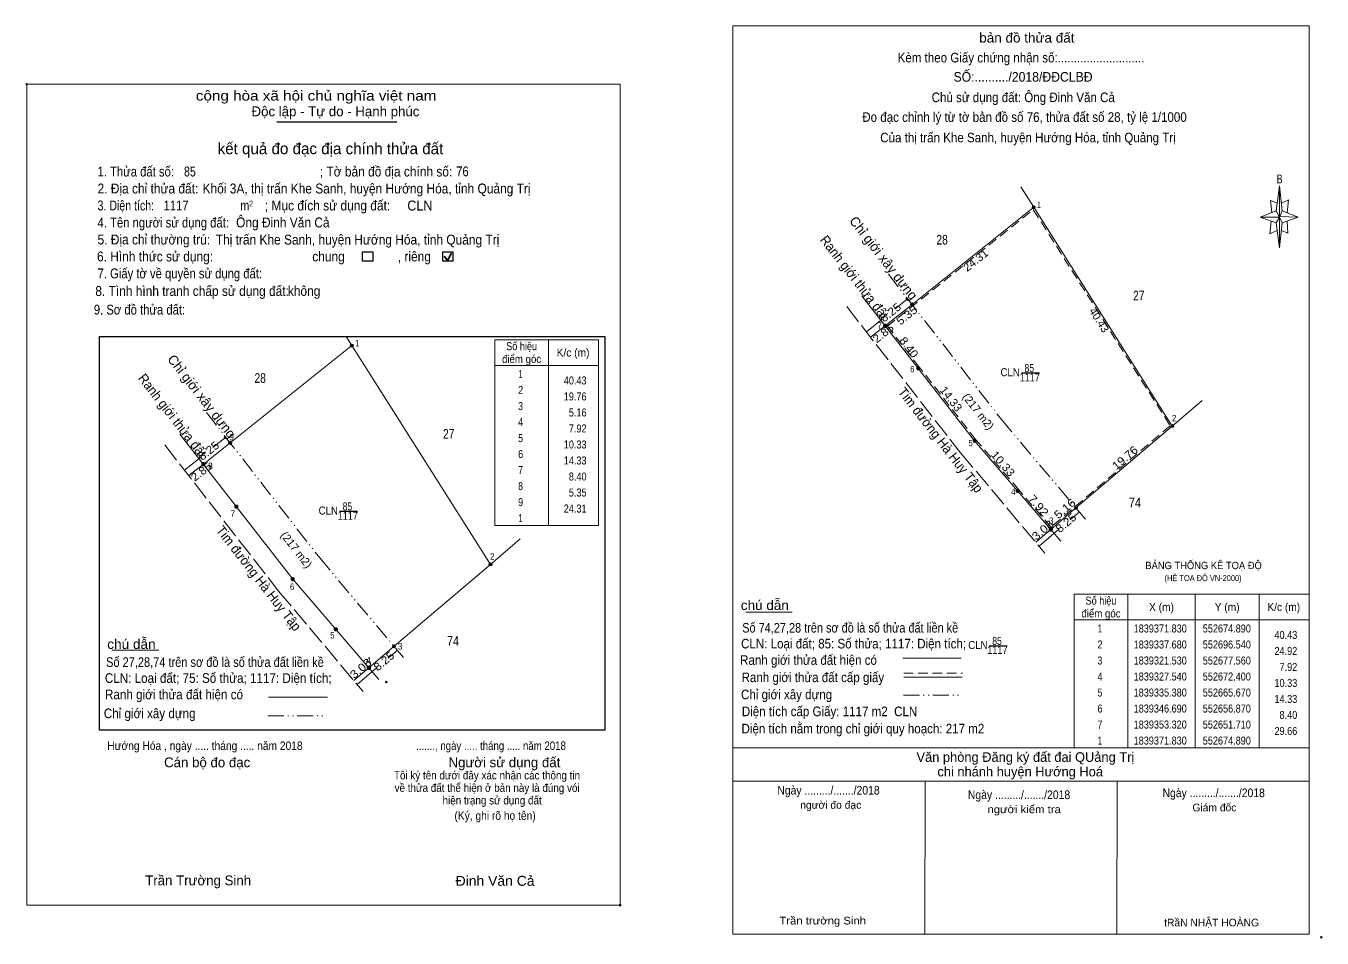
# Model space of a CAD drawing. Header units: metres. Extents: x 552287 to 552942, y 1839234 to 1839444.
# Drawn here: x 552286.6 to 552489, y 1839302.1 to 1839444.5 of the extents above; entities that cross this region are included whole.
import ezdxf
from ezdxf.enums import TextEntityAlignment as Align

# ---------------------------------------------------------------- set-up
doc = ezdxf.new("R2010")
doc.units = ezdxf.units.M
doc.header["$LTSCALE"] = 0.5
doc.header["$PDMODE"] = 32
doc.header["$PDSIZE"] = 0.25
for name, pattern in [('DASH_DOUBLE_DOT', [9.2, 5, -1.2, 0.3, -1.2, 0.3, -1.2]), ('LONG_DASHED', [7.5, 6, -1.5]), ('MEDIUM_DASHED', [4.5, 3, -1.5])]:
    doc.linetypes.add(name, pattern=pattern)
for name, color, linetype, lineweight in [('1', 7, 'MEDIUM_DASHED', 13), ('10', 7, 'Continuous', 13), ('13', 7, 'Continuous', 25), ('17', 7, 'Continuous', 13), ('2', 7, 'Continuous', 13), ('22', 7, 'Continuous', 13), ('23', 7, 'Continuous', 13), ('28', 7, 'Continuous', 13), ('4', 7, 'Continuous', 25), ('5', 7, 'Continuous', 13), ('6', 7, 'Continuous', 13), ('63', 7, 'Continuous', 13)]:
    doc.layers.add(name, color=color, linetype=linetype, lineweight=lineweight)

msp = doc.modelspace()

# ---------------------------------------------------------------- hatches: boundary and pattern name
at = {"layer": '2'}
for points in [[(552444.24, 1839416.18, 1), (552443.74, 1839416.18, 1)], [(552425.2419, 1839401.0079, 1), (552424.7419, 1839401.0079, 1)], [(552421.06, 1839397.67, 1), (552420.56, 1839397.67, 1)], [(552426.22, 1839391.04, 1), (552425.72, 1839391.04, 1)], [(552465.89, 1839382.03, 1), (552465.39, 1839382.03, 1)], [(552435.02, 1839379.73, 1), (552434.52, 1839379.73, 1)], [(552314.58, 1839376.07, 1), (552314.08, 1839376.07, 1)], [(552441.75, 1839371.89, 1), (552441.25, 1839371.89, 1)], [(552319.74, 1839369.44, 1), (552319.24, 1839369.44, 1)], [(552450.8403, 1839369.2273, 1), (552450.3403, 1839369.2273, 1)], [(552446.91, 1839365.88, 1), (552446.41, 1839365.88, 1)], [(552328.54, 1839358.13, 1), (552328.04, 1839358.13, 1)], [(552335.27, 1839350.29, 1), (552334.77, 1839350.29, 1)], [(552340.43, 1839344.28, 1), (552339.93, 1839344.28, 1)]]:
    msp.add_hatch(color=256, dxfattribs=at).paths.add_polyline_path(points)
at = {"layer": '63'}
for points in [[(552337.76, 1839394.58, 1), (552337.26, 1839394.58, 1)], [(552318.7619, 1839379.4079, 1), (552318.2619, 1839379.4079, 1)], [(552359.41, 1839360.43, 1), (552358.91, 1839360.43, 1)], [(552344.3603, 1839347.6273, 1), (552343.8603, 1839347.6273, 1)]]:
    msp.add_hatch(color=256, dxfattribs=at).paths.add_polyline_path(points)

# ---------------------------------------------------------------- linework, layer by layer
at = {"layer": '10'}
msp.add_line((552337.51, 1839394.58), (552359.16, 1839360.43), dxfattribs=at)
for points in [[(552314.33, 1839376.07), (552318.51, 1839379.41), (552337.51, 1839394.58)], [(552340.18, 1839344.28), (552344.11, 1839347.63), (552359.16, 1839360.43)]]:
    msp.add_lwpolyline(points, dxfattribs=at)
at = {"layer": '13'}
msp.add_line((552335.61, 1839368.72), (552338.42, 1839368.72), dxfattribs=at)
at = {"layer": '17'}
for p, q in [((552399.06, 1839352.98), (552406.3, 1839352.98)), ((552300.05, 1839347.04), (552307.36, 1839347.04)), ((552397, 1839302.7), (552397.02, 1839326.61)), ((552427, 1839302.68), (552427.02, 1839326.58)), ((552457, 1839302.65), (552457.02, 1839326.56))]:
    msp.add_line(p, q, dxfattribs=at)
at = {"layer": '2', "lineweight": 25}
for p, q in [((552325.78, 1839429.51), (552344.52, 1839429.51)), ((552298.12, 1839396), (552377.01, 1839396)), ((552377.01, 1839396), (552377.01, 1839334.53)), ((552442.09, 1839390.32), (552444.9, 1839390.32))]:
    msp.add_line(p, q, dxfattribs=at)
at = {"layer": '2'}
for p, q in [((552441.97, 1839419.37), (552443.99, 1839416.18)), ((552443.99, 1839416.18), (552465.64, 1839382.03)), ((552422.3, 1839400.29), (552424.31, 1839401.89)), ((552417.86, 1839396.74), (552420.35, 1839398.73)), ((552418.52, 1839395.89), (552420.81, 1839397.67)), ((552470.3, 1839385.99), (552465.64, 1839382.03)), ((552315.82, 1839378.69), (552317.83, 1839380.29)), ((552311.38, 1839375.14), (552313.87, 1839377.13)), ((552449.67, 1839367.38), (552451.12, 1839368.61)), ((552444.32, 1839363.87), (552446.66, 1839365.88)), ((552447.87, 1839365.85), (552444.83, 1839363.27))]:
    msp.add_line(p, q, dxfattribs=at)
at = {"layer": '2', "lineweight": 35}
for p, q in [((552351.92, 1839408.56), (552352.45, 1839407.87)), ((552352.45, 1839407.87), (552353.09, 1839409.02))]:
    msp.add_line(p, q, dxfattribs=at)
at = {"layer": '2'}
msp.add_lwpolyline([(552286.75, 1839435.39), (552379.42, 1839435.39), (552379.42, 1839307.22), (552286.75, 1839307.22)], close=True, dxfattribs=at)
for points in [[(552420.81, 1839397.67), (552424.99, 1839401.01), (552443.99, 1839416.18)], [(552448.23, 1839364.05), (552434.77, 1839379.73), (552417.16, 1839402.35)], [(552446.66, 1839365.88), (552450.59, 1839369.23), (552465.64, 1839382.03)]]:
    msp.add_lwpolyline(points, dxfattribs=at)
at = {"layer": '2', "linetype": 'MEDIUM_DASHED'}
msp.add_lwpolyline([(552443.93, 1839415.81), (552465.31, 1839382.08), (552446.69, 1839366.23), (552441.69, 1839372.05), (552434.96, 1839379.89), (552426.17, 1839391.19), (552421.16, 1839397.63)], close=True, dxfattribs=at)
at = {"layer": '2', "lineweight": 25}
for points in [[(552339.19, 1839409.24), (552340.78, 1839409.24), (552340.78, 1839407.76), (552339.19, 1839407.76)], [(552351.71, 1839409.24), (552353.3, 1839409.24), (552353.3, 1839407.76), (552351.71, 1839407.76)]]:
    msp.add_lwpolyline(points, close=True, dxfattribs=at)
at = {"layer": '2', "linetype": 'DASH_DOUBLE_DOT'}
msp.add_lwpolyline([(552421.31, 1839405.74), (552438.98, 1839383.03), (552452.06, 1839367.48)], dxfattribs=at)
at = {"layer": '2', "linetype": 'LONG_DASHED'}
msp.add_lwpolyline([(552414.8, 1839400.67), (552432.57, 1839377.84), (552445.75, 1839362.17)], dxfattribs=at)
at = {"layer": '2', "lineweight": 25}
msp.add_lwpolyline([(552377.01, 1839334.53), (552298.12, 1839334.53), (552298.12, 1839396)], dxfattribs=at)
at = {"layer": '2'}
for centre in [(552443.99, 1839416.18), (552424.9919, 1839401.0079), (552465.64, 1839382.03), (552450.5903, 1839369.2273)]:
    msp.add_circle(centre, 0.25, dxfattribs=at)
at = {"layer": '2', "linetype": 'MEDIUM_DASHED'}
for centre in [(552420.81, 1839397.67), (552425.97, 1839391.04), (552434.77, 1839379.73), (552314.33, 1839376.07), (552441.5, 1839371.89), (552319.49, 1839369.44), (552446.66, 1839365.88), (552328.29, 1839358.13), (552335.02, 1839350.29), (552340.18, 1839344.28)]:
    msp.add_circle(centre, 0.25, dxfattribs=at)
at = {"layer": '2'}
for p in [(552286.75, 1839435.39), (552446.86, 1839366.06), (552342.9, 1839342.05), (552379.42, 1839307.22)]:
    msp.add_point(p, dxfattribs=at)
at = {"layer": '22', "linetype": 'LONG_DASHED'}
msp.add_lwpolyline([(552308.32, 1839379.07), (552326.09, 1839356.24), (552339.27, 1839340.57)], dxfattribs=at)
at = {"layer": '23'}
for p, q in [((552336.61, 1839396), (552337.51, 1839394.58)), ((552363.82, 1839364.39), (552359.16, 1839360.43))]:
    msp.add_line(p, q, dxfattribs=at)
msp.add_lwpolyline([(552341.75, 1839342.45), (552328.29, 1839358.13), (552310.68, 1839380.75)], dxfattribs=at)
msp.add_point((552340.38, 1839344.46), dxfattribs=at)
at = {"layer": '28'}
for p, q in [((552315.82, 1839378.69), (552317.83, 1839380.29)), ((552311.38, 1839375.14), (552313.87, 1839377.13)), ((552312.04, 1839374.29), (552314.33, 1839376.07)), ((552344.64, 1839347.01), (552343.19, 1839345.78)), ((552337.84, 1839342.27), (552340.18, 1839344.28)), ((552341.39, 1839344.25), (552338.35, 1839341.67))]:
    msp.add_line(p, q, dxfattribs=at)
at = {"layer": '28', "linetype": 'DASH_DOUBLE_DOT'}
msp.add_lwpolyline([(552314.83, 1839384.14), (552332.5, 1839361.43), (552345.58, 1839345.88)], dxfattribs=at)
at = {"layer": '4'}
msp.add_line((552437.05, 1839347.73), (552439.86, 1839347.73), dxfattribs=at)
at = {"layer": '5'}
for p, q in [((552481.87, 1839415.64), (552482.37, 1839419.54)), ((552482.77, 1839415.64), (552485.27, 1839414.64)), ((552481.87, 1839413.74), (552479.37, 1839414.64)), ((552482.77, 1839413.74), (552482.37, 1839409.84)), ((552483.57, 1839414.04), (552483.67, 1839412.14)), ((552483.67, 1839412.14), (552482.67, 1839412.54))]:
    msp.add_line(p, q, dxfattribs=at)
for points in [[(552397, 1839444.5), (552487, 1839444.5), (552487, 1839302.7), (552397, 1839302.7)], [(552482.37, 1839419.54), (552482.77, 1839415.64), (552482.37, 1839414.64)], [(552482.37, 1839414.64), (552479.37, 1839414.64), (552481.87, 1839415.64), (552482.77, 1839413.74), (552485.27, 1839414.64), (552482.37, 1839414.74)], [(552482.37, 1839414.64), (552482.37, 1839409.84), (552481.87, 1839413.74)]]:
    msp.add_lwpolyline(points, close=True, dxfattribs=at)
for points in [[(552482.67, 1839416.84), (552483.77, 1839417.34), (552483.57, 1839415.34)], [(552482.37, 1839414.64), (552481.87, 1839415.64), (552479.37, 1839414.64)], [(552482.07, 1839416.84), (552480.97, 1839417.24), (552481.17, 1839415.34)], [(552481.07, 1839414.04), (552480.87, 1839412.04), (552481.97, 1839412.54)], [(552482.37, 1839414.64), (552482.77, 1839413.74), (552485.27, 1839414.64)]]:
    msp.add_lwpolyline(points, dxfattribs=at)
at = {"layer": '6'}
for p, q in [((552423.55, 1839345.76), (552432.69, 1839345.76)), ((552423.69, 1839342.83), (552432.83, 1839342.83)), ((552324.51, 1839339.68), (552333.74, 1839339.68)), ((552397, 1839331.76), (552487, 1839331.76)), ((552397, 1839331.76), (552487, 1839331.76)), ((552397, 1839326.6), (552487, 1839326.6))]:
    msp.add_line(p, q, dxfattribs=at)
at = {"layer": '6', "linetype": 'MEDIUM_DASHED'}
msp.add_line((552423.69, 1839343.45), (552432.89, 1839343.45), dxfattribs=at)
at = {"layer": '6', "linetype": 'DASH_DOUBLE_DOT'}
for p, q in [((552423.65, 1839339.98), (552432.79, 1839339.98)), ((552324.4, 1839336.76), (552333.63, 1839336.76))]:
    msp.add_line(p, q, dxfattribs=at)
at = {"layer": '6'}
msp.add_point((552488.9, 1839302.2), dxfattribs=at)
at = {"layer": '63'}
for p, q in [((552368.23, 1839395.5), (552368.23, 1839366.5)), ((552458.7, 1839355.76), (552458.7, 1839331.76)), ((552469.2, 1839355.76), (552469.2, 1839331.76)), ((552479.2, 1839355.76), (552479.2, 1839331.76)), ((552450.3, 1839351.76), (552487, 1839351.76))]:
    msp.add_line(p, q, dxfattribs=at)
for points in [[(552368.23, 1839366.5), (552359.83, 1839366.5), (552359.83, 1839395.5), (552368.23, 1839395.5)], [(552368.23, 1839395.5), (552376.03, 1839395.5), (552376.03, 1839366.5), (552368.23, 1839366.5)], [(552359.83, 1839391.5), (552368.23, 1839391.5), (552376.03, 1839391.5)]]:
    msp.add_lwpolyline(points, dxfattribs=at)
msp.add_lwpolyline([(552450.3, 1839355.76), (552487, 1839355.76), (552487, 1839331.76), (552450.3, 1839331.76)], close=True, dxfattribs=at)
for centre in [(552337.51, 1839394.58), (552318.5119, 1839379.4079), (552359.16, 1839360.43), (552344.1103, 1839347.6273)]:
    msp.add_circle(centre, 0.25, dxfattribs=at)

# ---------------------------------------------------------------- texts
at = {"layer": '1'}
for s, height, width, p in [('BẢNG THỐNG KÊ TOẠ ĐỘ ', 1.15, 0.95, (552461.43, 1839359.68)), ('(HỆ TOẠ ĐỘ VN-2000)', 0.93, 0.9, (552464.44, 1839357.82))]:
    msp.add_text(s, height=height, dxfattribs=dict(at, width=width)).set_placement(p)
at = {"layer": '13', "width": 0.9}
msp.add_text('CLN ', height=1.25, dxfattribs=at).set_placement((552335.76, 1839368.21), align=Align.RIGHT)
at = {"layer": '13'}
for s, width, p in [('85', 0.8, (552336.83, 1839368.85)), ('1117', 0.85, (552336.895, 1839367.4))]:
    msp.add_text(s, height=1.25, dxfattribs=dict(at, width=width)).set_placement(p, align=Align.CENTER)
at = {"layer": '2'}
for s, height, width, p in [('cộng hòa xã hội chủ nghĩa việt nam', 1.547, 1.15, (552313.16, 1839432.84)), ('1. Thửa đất số:', 1.547, 0.85, (552297.81, 1839420.99)), ('85', 1.547, 0.8, (552311.31, 1839420.99)), ('; Tờ bản đồ địa chính số:', 1.547, 0.9, (552332.52, 1839420.99)), ('76', 1.547, 0.85, (552353.81, 1839421.01)), ('2. Địa chỉ thửa đất:', 1.547, 0.9, (552297.81, 1839418.34)), ('Khối 3A, thị trấn Khe Sanh, huyện Hướng Hóa, tỉnh Quảng Trị', 1.547, 0.9, (552314.21, 1839418.34)), ('3. Diện tích:', 1.547, 0.8, (552297.81, 1839415.69)), ('; Mục đích sử dụng đất:', 1.547, 0.9, (552323.94, 1839415.69)), ('1117', 1.547, 0.85, (552308.11, 1839415.69)), ('m', 1.547, 0.8, (552320.12, 1839415.69)), ('2', 0.8837, 0.8, (552321.5, 1839416.31)), (' CLN', 1.547, 0.95, (552345.63, 1839415.68)), ('4. Tên người sử dụng đất:', 1.547, 0.85, (552297.81, 1839413.03)), ('Ông Đinh Văn Cả', 1.547, 0.9, (552319.45, 1839413.04)), ('5. Địa chỉ thường trú:', 1.547, 0.9, (552297.81, 1839410.38)), ('Thị trấn Khe Sanh, huyện Hướng Hóa, tỉnh Quảng Trị', 1.547, 0.9, (552316.27, 1839410.36)), ('6. Hình thức sử dụng:', 1.547, 0.9, (552297.73, 1839407.73)), ('chung                , riêng', 1.547, 0.9, (552331.34, 1839407.73)), ('7. Giấy tờ về quyền sử dụng đất:', 1.547, 0.85, (552297.81, 1839405.08)), ('8. Tình hình tranh chấp sử dụng đất: ', 1.547, 0.9, (552297.46, 1839402.34)), ('không', 1.547, 0.9, (552327.53, 1839402.35)), ('9. Sơ đồ thửa đất:', 1.547, 0.85, (552297.23, 1839399.43)), ('Hướng Hóa , ngày ..... tháng ..... năm 2018', 1.326, 0.9, (552299.33, 1839331.45)), ('......., ngày ..... tháng ..... năm 2018', 1.326, 0.85, (552347.57, 1839331.45)), ('(Ký, ghi rõ họ tên)', 1.326, 0.9, (552353.54, 1839320.54)), ('Đinh Văn Cả', 1.547, 1.05, (552353.73, 1839310.24))]:
    msp.add_text(s, height=height, dxfattribs=dict(at, width=width)).set_placement(p)
for s, p in [('Độc lập - Tự do - Hạnh phúc', (552321.85, 1839430.39)), ('Cán bộ đo đạc', (552308.2, 1839328.74)), ('Người sử dụng đất', (552352.61, 1839328.74)), ('Trần Trường Sinh', (552305.25, 1839310.31))]:
    msp.add_text(s, height=1.547, dxfattribs=at).set_placement(p)
for s, height, p in [('kết quả đo đạc địa chính thửa đất', 1.768, (552334.18, 1839424.47)), ('.', 0.442, (552379.3914, 1839306.96))]:
    msp.add_text(s, height=height, dxfattribs=at).set_placement(p, align=Align.CENTER)
for s, height, width, p in [(' 1', 1, 0.9, (552445.15, 1839416.05)), (' 7', 1, 0.95, (552420.29, 1839397.2)), (' 6', 1, 0.9, (552425.37, 1839390.41)), ('CLN ', 1.25, 0.9, (552442.24, 1839389.81)), (' 2', 1, 0.9, (552466.26, 1839382.76)), (' 5', 1, 0.9, (552434.46, 1839378.86)), (' 4', 1, 0.95, (552441.16, 1839371.24)), (' 3', 1, 0.95, (552447.08, 1839366.74))]:
    msp.add_text(s, height=height, dxfattribs=dict(at, width=width)).set_placement(p, align=Align.RIGHT)
for s, height, rotation, p in [('Chỉ giới xây dựng', 1.5, 307.9, (552419.9686, 1839407.7957)), ('40.43', 1.25, 302.373, (552453.6867, 1839398.2396)), ('(217 m2)', 1.25, 308.238, (552434.8498, 1839383.9218))]:
    msp.add_text(s, height=height, rotation=rotation, dxfattribs=at).set_placement(p, align=Align.CENTER)
for s, height, rotation, width, p in [('Ranh giới thửa đất', 1.5, 307.9, 0.95, (552415.4065, 1839404.7957)), ('24.31', 1.25, 38.605, 1.05, (552435.3301, 1839407.4273)), ('8.25', 1.25, 38.601, 1.1, (552422.0251, 1839399.2796)), ('5.35', 1.25, 38.626, 1.1, (552424.5699, 1839398.8145)), ('2.85', 1.25, 37.875, 1.1, (552420.8863, 1839396.0082)), ('8.40', 1.25, 307.893, 1.1, (552424.0244, 1839393.9339)), ('Tim đường Hà Huy Tập', 1.5, 307.896, 0.95, (552428.8657, 1839379.3857)), ('14.33', 1.25, 307.886, 1.05, (552430.5937, 1839385.8788)), ('8.25', 1.25, 38.601, 1.1, (552315.5451, 1839377.6796)), ('19.76', 1.25, 40.381, 1.1, (552458.6451, 1839376.5982)), ('10.33', 1.25, 310.643, 1.1, (552438.729, 1839375.7421)), ('7.92', 1.25, 310.648, 1.15, (552444.2746, 1839369.2071)), ('5.16', 1.25, 40.445, 1.15, (552449.2596, 1839368.6527)), ('3.08', 1.25, 40.642, 1.15, (552445.7879, 1839365.3014)), ('8.25', 1.25, 40.381, 1.1, (552449.4351, 1839366.4275)), ('8.25', 1.25, 40.381, 1.1, (552342.9351, 1839344.8375))]:
    msp.add_text(s, height=height, rotation=rotation, dxfattribs=dict(at, width=width)).set_placement(p, align=Align.CENTER)
for s, height, width, p in [('28', 1.5, 0.8, (552429.685, 1839410.37)), ('27', 1.5, 0.8, (552460.405, 1839401.65)), ('85', 1.25, 0.8, (552443.31, 1839390.45)), ('1117', 1.25, 0.85, (552443.375, 1839389)), ('74', 1.5, 0.85, (552459.8, 1839369.33)), ('Tôi ký tên dưới đây xác nhận các thông tin', 1.278, 0.9, (552358.625, 1839326.85)), ('về thửa đất thể hiện ở bản này là đúng vói', 1.278, 0.9, (552358.645, 1839324.9)), ('hiện trạng sử dụng đất', 1.278, 0.9, (552359.425, 1839322.94))]:
    msp.add_text(s, height=height, dxfattribs=dict(at, width=width)).set_placement(p, align=Align.CENTER)
at = {"layer": '23', "width": 0.8}
for s, p in [('28', (552323.205, 1839388.77)), ('27', (552352.645, 1839380.05))]:
    msp.add_text(s, height=1.5, dxfattribs=at).set_placement(p, align=Align.CENTER)
at = {"layer": '23'}
for s, rotation, width, p in [('2.85', 37.875, 1.1, (552314.4063, 1839374.4083)), ('3.08', 40.642, 1.15, (552339.3079, 1839343.7014))]:
    msp.add_text(s, height=1.25, rotation=rotation, dxfattribs=dict(at, width=width)).set_placement(p, align=Align.CENTER)
at = {"layer": '28'}
msp.add_text('Chỉ giới xây dựng', height=1.5, rotation=307.9, dxfattribs=at).set_placement((552313.4886, 1839386.1957), align=Align.CENTER)
at = {"layer": '28', "width": 0.95}
for s, rotation, p in [('Ranh giới thửa đất', 307.9, (552308.9265, 1839383.1957)), ('Tim đường Hà Huy Tập', 307.896, (552322.3858, 1839357.7856))]:
    msp.add_text(s, height=1.5, rotation=rotation, dxfattribs=at).set_placement(p, align=Align.CENTER)
at = {"layer": '4', "width": 0.9}
msp.add_text('CLN ', height=1.25, dxfattribs=at).set_placement((552437.2, 1839347.21), align=Align.RIGHT)
at = {"layer": '4'}
for s, width, p in [('85', 0.8, (552438.27, 1839347.85)), ('1117', 0.85, (552438.325, 1839346.44))]:
    msp.add_text(s, height=1.25, dxfattribs=dict(at, width=width)).set_placement(p, align=Align.CENTER)
at = {"layer": '5'}
for s, height, width, p in [('bản đồ thửa đất', 1.5, 1.05, (552442.93, 1839441.9)), ('Kèm theo Giấy chứng nhận số:...........................', 1.5, 0.9, (552442.01, 1839438.8)), ('SỐ:........../2018/ĐĐCLBĐ', 1.5, 0.95, (552442.33, 1839435.8)), ('Chủ sử dụng đất: Ông Đinh Văn Cả', 1.5, 0.9, (552442.365, 1839432.6)), ('Đo đạc chỉnh lý từ tờ bản đồ số 76, thửa đất số 28, tỷ lệ 1/1000 ', 1.5, 0.9, (552442.81, 1839429.52)), ('Của thị trấn Khe Sanh, huyện Hướng Hóa, tỉnh Quảng Trị', 1.5, 0.9, (552443.1, 1839426.32)), ('B', 1.378, 0.75, (552482.39, 1839419.92))]:
    msp.add_text(s, height=height, dxfattribs=dict(at, width=width)).set_placement(p, align=Align.CENTER)
at = {"layer": '6'}
for s, height, width, p in [('chú dẫn', 1.5, 1.05, (552398.26, 1839353.3)), ('Số 74,27,28 trên sơ đồ là số thửa đất liền kề', 1.5, 0.85, (552398.48, 1839349.78)), ('chú dẫn', 1.514, 1.05, (552299.32, 1839347.22)), ('CLN: Loại đất; 85: Số thửa; 1117: Diện tích;', 1.5, 0.9, (552398.3, 1839347.3)), ('Số 27,28,74 trên sơ đồ là số thửa đất liền kề', 1.512, 0.85, (552299.14, 1839344.41)), ('Ranh giới thửa đất hiện có ', 1.5, 0.9, (552398.15, 1839344.74)), ('CLN: Loại đất; 75: Số thửa; 1117: Diện tích;', 1.512, 0.9, (552298.95, 1839341.92)), ('Ranh giới thửa đất cấp giấy', 1.5, 0.9, (552398.38, 1839342.04)), ('Ranh giới thửa đất hiện có ', 1.514, 0.9, (552298.97, 1839339.36)), ('Chỉ giới xây dựng', 1.5, 0.9, (552398.29, 1839339.37)), ('Diện tích cấp Giấy: 1117 m2  CLN', 1.5, 0.9, (552398.42, 1839336.72)), ('Chỉ giới xây dựng', 1.51, 0.9, (552298.79, 1839336.41)), ('Diện tích nằm trong chỉ giới quy hoạch: 217 m2', 1.5, 0.9, (552398.37, 1839334.03))]:
    msp.add_text(s, height=height, dxfattribs=dict(at, width=width)).set_placement(p)
for s, height, p in [(' Văn phòng Đăng ký đất đai QUảng Trị', 1.5, (552442.42, 1839329.59)), ('chi nhánh huyện Hướng Hoá', 1.5, (552441.885, 1839327.32)), ('người đo đạc', 1.2, (552412.305, 1839322.27)), ('Giám đốc', 1.2, (552472.215, 1839321.86)), ('tRầN NHẬT HOÀNG', 1.2, (552471.765, 1839303.9))]:
    msp.add_text(s, height=height, dxfattribs=at).set_placement(p, align=Align.CENTER)
for s, height, width, p in [('Ngày ........./......./2018', 1.35, 0.9, (552411.95, 1839324.48)), ('Ngày ........./......./2018', 1.35, 0.9, (552441.7, 1839323.78)), ('Ngày ........./......./2018', 1.35, 0.9, (552472.1, 1839324.08)), ('người kiểm tra', 1.2, 1.1, (552442.5, 1839321.58)), ('Trần trường Sinh', 1.2, 1.1, (552411.045, 1839304.2))]:
    msp.add_text(s, height=height, dxfattribs=dict(at, width=width)).set_placement(p, align=Align.CENTER)
at = {"layer": '63'}
for s, height, width, p in [(' 1', 1, 0.9, (552338.67, 1839394.45)), ('40.43', 1.25, 0.85, (552374.17, 1839388.52)), ('19.76', 1.25, 0.85, (552374.17, 1839386.02)), ('5.16', 1.25, 0.85, (552374.17, 1839383.52)), ('7.92', 1.25, 0.85, (552374.17, 1839381.02)), (' 9', 1, 0.9, (552319.1, 1839379.79)), ('10.33', 1.25, 0.85, (552374.17, 1839378.52)), ('14.33', 1.25, 0.85, (552374.17, 1839376.02)), (' 8', 1, 0.95, (552315.8, 1839375.31)), ('8.40', 1.25, 0.85, (552374.17, 1839373.52)), ('5.35', 1.25, 0.85, (552374.17, 1839371.02)), (' 7', 1, 0.95, (552319.29, 1839367.85)), ('24.31', 1.25, 0.85, (552374.17, 1839368.52)), (' 2', 1, 0.9, (552359.78, 1839361.16)), (' 6', 1, 0.9, (552328.53, 1839356.45)), (' 5', 1, 0.9, (552334.81, 1839348.85)), ('40.43', 1.25, 0.85, (552485.15, 1839348.79)), (' 3', 1, 0.95, (552345.4, 1839347.13)), ('24.92', 1.25, 0.85, (552485.15, 1839346.29)), (' 4', 1, 0.95, (552340.47, 1839344.97)), ('7.92', 1.25, 0.85, (552485.15, 1839343.79)), ('10.33', 1.25, 0.85, (552485.15, 1839341.29)), ('14.33', 1.25, 0.85, (552485.15, 1839338.79)), ('8.40', 1.25, 0.85, (552485.15, 1839336.29)), ('29.66', 1.25, 0.85, (552485.15, 1839333.79))]:
    msp.add_text(s, height=height, dxfattribs=dict(at, width=width)).set_placement(p, align=Align.RIGHT)
for s, height, width, p in [('Số hiệu', 1.25, 0.85, (552364.03, 1839393.87)), ('điểm góc', 1.25, 0.9, (552364.03, 1839391.87)), ('K/c (m)', 1.25, 0.95, (552372.065, 1839392.87)), (' 1', 1.25, 0.75, (552363.68, 1839389.52)), (' 2', 1.25, 0.85, (552363.685, 1839387.02)), (' 3', 1.25, 0.8, (552363.675, 1839384.52)), (' 4', 1.25, 0.85, (552363.68, 1839382.02)), (' 5', 1.25, 0.8, (552363.685, 1839379.52)), (' 6', 1.25, 0.85, (552363.685, 1839377.02)), (' 7', 1.25, 0.8, (552363.685, 1839374.52)), (' 8', 1.25, 0.8, (552363.685, 1839372.02)), (' 9', 1.25, 0.85, (552363.68, 1839369.52)), (' 1', 1.25, 0.75, (552363.68, 1839367.02)), ('Số hiệu', 1.25, 0.85, (552454.5, 1839354.14)), ('điểm góc', 1.25, 0.9, (552454.5, 1839352.14)), ('X (m)', 1.25, 0.95, (552463.95, 1839353.14)), ('Y (m)', 1.25, 0.95, (552474.205, 1839353.14)), ('K/c (m)', 1.25, 0.95, (552483.045, 1839353.14)), (' 1', 1.25, 0.75, (552454.15, 1839349.79)), ('1839371.830', 1.25, 0.85, (552463.75, 1839349.79)), ('552674.890', 1.25, 0.85, (552474.15, 1839349.79)), ('74', 1.5, 0.85, (552353.32, 1839347.73)), (' 2', 1.25, 0.85, (552454.155, 1839347.29)), ('1839337.680', 1.25, 0.85, (552463.75, 1839347.29)), ('552696.540', 1.25, 0.85, (552474.15, 1839347.29)), (' 3', 1.25, 0.8, (552454.145, 1839344.79)), ('1839321.530', 1.25, 0.85, (552463.75, 1839344.79)), ('552677.560', 1.25, 0.85, (552474.15, 1839344.79)), (' 4', 1.25, 0.85, (552454.15, 1839342.29)), ('1839327.540', 1.25, 0.85, (552463.75, 1839342.29)), ('552672.400', 1.25, 0.85, (552474.15, 1839342.29)), (' 5', 1.25, 0.8, (552454.155, 1839339.79)), ('1839335.380', 1.25, 0.85, (552463.75, 1839339.79)), ('552665.670', 1.25, 0.85, (552474.15, 1839339.79)), (' 6', 1.25, 0.85, (552454.155, 1839337.29)), ('1839346.690', 1.25, 0.85, (552463.75, 1839337.29)), ('552656.870', 1.25, 0.85, (552474.15, 1839337.29)), (' 7', 1.25, 0.8, (552454.155, 1839334.79)), ('1839353.320', 1.25, 0.85, (552463.75, 1839334.79)), ('552651.710', 1.25, 0.85, (552474.15, 1839334.79)), (' 1', 1.25, 0.75, (552454.15, 1839332.29)), ('1839371.830', 1.25, 0.85, (552463.75, 1839332.29)), ('552674.890', 1.25, 0.85, (552474.15, 1839332.29))]:
    msp.add_text(s, height=height, dxfattribs=dict(at, width=width)).set_placement(p, align=Align.CENTER)
msp.add_text('(217 m2)', height=1.25, rotation=308.238, dxfattribs=at).set_placement((552328.3698, 1839362.3218), align=Align.CENTER)

doc.saveas('drawing.dxf')
